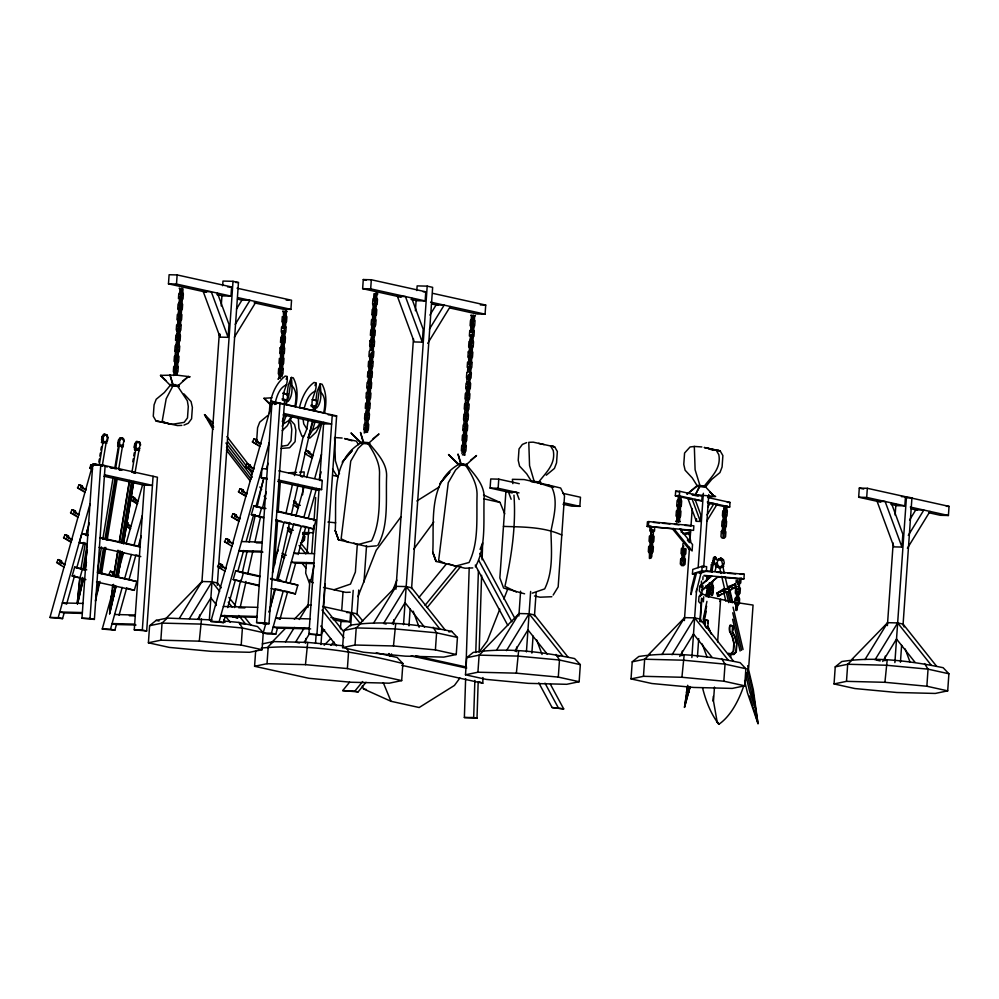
<?xml version="1.0" encoding="UTF-8"?>
<svg xmlns="http://www.w3.org/2000/svg" width="999" height="999" viewBox="0 0 999 999"><rect width="100%" height="100%" fill="white"/><g stroke="black" fill="none" stroke-linecap="round" stroke-linejoin="round"><path stroke-width="1.5" d="M478.171 681.98L477.01 718.219L464.373 717.519L465.634 678.621M465.984 667.732L469.193 568.156M477.01 718.219L473.676 717.482L474.875 680.381M475.774 652.547L478.409 570.616M479.17 651.161L481.605 575.312M482.105 559.84L482.654 542.807L480.082 549.363M401.723 665.322L482.779 683.266L482.967 677.534M269.43 413.424C269.38 399.65 274.026 384.84 285.165 376.061L287.05 376.486C288.898 384.84 281.081 392.52 283.704 400.462L284.852 400.711L284.103 404.058L270.667 401.086L275.349 402.122M298.339 418.306L298.913 428.346L301.885 436.188L303.771 436.613L306.868 428.971L308.154 419.955M312.924 410.427L313.674 407.093L312.525 406.843C309.902 398.901 317.719 391.221 315.871 382.854L313.986 382.442C305.981 388.486 301.748 397.952 299.488 407.467L324.5 412.999C326.536 403.459 326.773 393.107 322.115 384.24L320.229 383.828L317.12 391.458L315.846 400.474M308.853 527.609L307.068 553.359M505.906 491.583L499.862 577.946L503.583 588.036L524.587 593.793M553.159 595.054L558.166 586.888L564.522 495.916L560.651 488.012L540.971 483.291M101.111 465.559L105.132 465.659L94.381 619.405L81.98 618.244L92.732 464.498L100.774 464.697L157.43 477.235L146.678 630.981L134.278 629.82L144.393 485.214L103.946 476.223M94.381 619.405L90.022 618.443L100.774 464.697M146.678 630.981L142.32 630.019L153.072 476.273M206.293 292.22L168.469 283.853L169.106 274.737L177.135 274.937L231.618 286.988L230.981 296.104L222.939 295.904L216.883 294.568M223.963 621.028L238.911 622.439L257.505 626.548L263.261 632.617L262.063 649.7L249.625 652.285L211.176 651.336L169.256 647.402L148.401 642.782L149.6 625.699L156.156 620.379L167.245 618.081L212 619.904M230.981 296.104L176.498 284.053L177.135 274.937M174.425 356.243L174.076 361.276L175.262 362.787L177.235 362.937L178.634 361.501L178.983 356.468L177.785 354.97L175.824 354.807M175.537 340.409L175.886 335.377L177.285 333.941L179.246 334.103L180.444 335.602L180.095 340.634L178.696 342.07L177.273 342.033M177.347 314.51L176.985 319.543L178.184 321.041L180.157 321.203L181.556 319.755L181.905 314.735L180.707 313.224L178.746 313.074M178.446 298.676L178.796 293.644L180.207 292.207L182.168 292.357L183.366 293.868L183.017 298.888L181.606 300.337L180.195 300.299M173.751 375.537L174.825 370.442L176.598 370.641L177.023 374.787M179.857 288.286L180.107 294.942M174.925 371.391L175.212 367.295M175.649 360.951L175.936 356.868M176.386 350.512L176.673 346.428M177.26 338.037L177.397 336.001M177.847 329.645L177.984 327.61M178.571 319.218L179.62 314.348M179.445 306.743L179.583 304.695M180.032 298.351L180.17 296.303M175.349 375.1L175.974 371.665L174.975 371.64M176.061 366.246L176.711 361.226L175.699 361.201M177.522 345.379L178.159 340.359L177.16 340.334M180.444 303.646L181.081 298.626L180.082 298.601M181.169 293.207L181.818 288.187M181.781 294.193L181.493 298.276L180.145 299.051M177.934 361.838L177.585 366.858L176.773 368.181L175 367.982L174.75 361.326L175.549 360.015L177.335 360.202M179.033 345.991L179.395 340.971L178.784 339.335L177.01 339.148L175.849 345.492L176.461 347.115L178.234 347.315M179.77 335.564L180.12 330.532L179.52 328.908L177.747 328.708L176.586 335.052L177.185 336.688L178.958 336.875M180.844 320.105L180.494 325.125L179.695 326.448L177.922 326.248L177.672 319.593L178.471 318.281L180.245 318.469M181.231 314.697L181.581 309.665L180.981 308.042L179.208 307.842L178.047 314.185L178.646 315.809L180.419 316.009M181.955 304.258L182.305 299.225L181.706 297.602L179.932 297.402L178.771 303.746L179.37 305.382L181.156 305.569M182.692 293.818L183.042 288.798M148.401 642.782L160.851 640.197L162.038 623.114L167.245 618.081M199.3 619.63L199.625 614.972M201.898 582.355L219.28 333.878M221.229 305.919L221.99 295.055M222.652 285.726L222.977 281.069L233.017 281.318L238.461 282.53L217.282 585.364M217.42 293.107L228.996 324.438L228.097 337.325L220.055 337.125L220.255 334.265M160.851 640.197L199.288 641.158L201.523 618.93M209.34 619.88L233.017 281.318M215.871 605.556L216.096 602.447M262.063 649.7L241.209 645.092L242.407 628.009L238.911 622.439M256.78 439.135L257.58 427.747L259.703 422.177L267.857 415.422M267.245 479.12L261.288 477.797L261.925 468.693L267.345 468.831M284.328 404.32L268.993 623.738L256.593 622.577L271.94 403.159L279.97 403.359L336.626 415.884L321.291 635.314L308.891 634.153L319.018 489.423M376.311 652.834L397.127 657.442L402.884 663.511L401.685 680.594L389.248 683.191L350.799 682.23L308.878 678.296L254.583 666.283L255.669 650.749M279.395 358.291L279.033 363.311L280.232 364.822L282.205 364.972L283.604 363.536L283.953 358.504L282.754 357.005L280.794 356.843M280.494 342.445L280.844 337.412L282.255 335.976L284.216 336.139L285.414 337.637L285.065 342.669L283.654 344.106L282.242 344.068M282.305 316.546L281.955 321.578L283.154 323.077L285.115 323.239L286.526 321.79L286.875 316.77L285.677 315.259L283.716 315.11M278.634 378.821L279.795 372.477L281.568 372.677L281.993 376.823M283.366 311.188L283.616 317.844M279.895 373.426L280.182 369.343M280.619 362.987L280.906 358.903M281.356 352.547L281.631 348.464M282.08 342.12L282.367 338.037M283.541 321.253L283.679 319.205M280.22 378.496L280.944 373.701L279.932 373.676M281.031 368.281L281.668 363.261M282.492 347.415L283.129 342.395L282.13 342.37M284.59 315.896L285.314 311.089M285.289 317.095L285.002 321.178L283.654 321.953M268.993 623.738L264.635 622.777L279.97 403.359M282.892 363.873L282.542 368.893L281.743 370.217L279.97 370.017L279.72 363.361L280.519 362.05L282.292 362.237M283.629 353.434L283.279 358.466L282.467 359.777L280.694 359.59L280.444 352.934L281.256 351.611L283.029 351.81M284.003 348.027L284.353 343.007L283.753 341.371L281.98 341.183L280.819 347.527L281.418 349.151L283.204 349.35M284.74 337.6L285.09 332.567L284.49 330.944L282.705 330.744L281.556 337.088L282.155 338.723L283.928 338.911M285.814 322.14L285.464 327.16L284.653 328.484L282.879 328.284L282.63 321.628L283.441 320.317L285.214 320.504M286.189 316.733L285.939 310.077M254.121 302.797L282.867 309.166L290.909 309.365L291.546 300.249L237.063 288.199M254.583 666.283L267.02 663.698L268.219 646.615L273.426 641.57L307.704 642.419L343.594 645.791M274.463 565.209L277.622 520.117M278.159 512.35L280.344 481.256M302.61 494.755L303.246 485.626M303.883 476.498L304.208 471.928L299.625 472.19M306.431 562.487L305.682 573.126L309.415 583.216M305.469 643.131L305.794 638.486M307.967 607.492L309.915 579.595M311.763 553.246L313.711 525.349M314.036 520.704L315.659 497.452M313.836 528.221L313.524 532.779L302.909 532.504M267.02 663.698L305.469 664.647L307.704 642.419M319.668 480.082L323.701 422.352M319.006 489.51L321.616 489.572L322.252 480.469L278.808 470.854M315.522 643.381L316.059 635.639M321.291 635.314L316.933 634.353L332.267 414.922L328.259 414.822M320.966 644.592L322.165 627.547M323.564 607.392L325.199 584.153M401.099 297.178L362.637 288.661L363.274 279.558L371.316 279.757L425.786 291.808L425.149 300.924L417.12 300.724L411.064 299.375M340.447 628.833L340.984 621.091M341.745 610.239L343.044 591.645M342.582 647.602L343.781 630.519L350.324 625.199C383.529 620.029 418.868 624.625 451.685 631.368L457.43 637.437L456.243 654.52L443.793 657.105L405.357 656.156L363.436 652.222L342.582 647.602L355.02 645.017L393.469 645.966L435.389 649.899L456.243 654.52M425.149 300.924L370.679 288.861L371.316 279.757M333.117 619.592L341.958 621.553L349.987 621.753L350.624 612.637L322.627 606.443M364.185 424.225L363.836 429.258L365.022 430.756L366.995 430.919L368.394 429.47L368.743 424.45L367.545 422.939L365.584 422.789M365.297 408.391L365.646 403.359L367.045 401.923L369.006 402.073L370.204 403.584L369.855 408.603L368.456 410.052L367.033 410.015M367.108 382.492L366.745 387.525L367.944 389.023L369.917 389.185L371.316 387.737L371.665 382.717L370.467 381.206L368.506 381.056M367.482 377.085L367.832 372.053L369.23 370.617M369.293 351.186L368.943 356.218L370.13 357.717L372.103 357.879L373.501 356.431L373.851 351.411L372.652 349.9L370.691 349.75M370.404 335.352L370.754 330.319L372.152 328.883L374.113 329.033L375.312 330.544L374.962 335.564L373.564 337.013L372.14 336.975M372.215 309.453L371.853 314.485L373.052 315.984L375.025 316.146L376.423 314.697L376.773 309.678L375.574 308.167L373.614 308.017M401.685 680.594L347.39 668.581L348.589 651.498L346.491 648.164M350.699 625.986L353.196 590.347M364.248 433.079L364.51 429.308L365.309 427.997L367.095 428.184M369.992 350.861L370.342 345.829L372.152 344.543L373.526 346.341L373.176 351.373M373.988 293.669L373.638 298.689L374.238 300.324L376.024 300.512M357.292 544.655L355.382 572.015L350.499 584.078L333.991 589.76M365.409 428.933L366.471 424.063M366.146 418.494L366.433 414.41M366.87 408.067L367.157 403.983M367.744 395.579L368.256 398.451M368.331 387.187L369.38 382.317M369.205 374.712L369.343 372.677M369.792 366.321L370.08 362.237M370.517 355.894L370.666 353.846M371.253 345.454L371.541 341.371M372.127 332.979L372.265 330.944M372.714 324.588L372.852 322.552M373.439 314.148L373.726 310.065M374.313 301.673L375.224 298.851M365.834 432.642L366.471 429.208L365.459 429.183M371.578 350.537L372.302 345.729L371.303 345.704M365.971 432.18L366.109 430.144M366.695 421.753L366.833 419.705M367.282 413.361L367.57 409.278M368.156 400.886L368.294 398.838M368.743 392.482L369.031 388.399M369.468 382.055L369.755 377.972M370.204 371.616L370.342 369.58M370.929 361.188L371.216 357.105M371.803 348.713L371.94 346.665M372.39 340.322L372.677 336.238M373.264 327.847L373.401 325.799M373.851 319.455L374.138 315.359M374.725 306.968L374.862 304.932M375.312 298.576L375.599 294.493M372.265 351.735L371.99 355.819L370.629 356.593M367.52 432.33L367.694 429.82M368.793 413.973L369.155 408.941L368.544 407.317L366.77 407.117L365.609 413.461L366.221 415.097L367.994 415.284M369.88 398.514L369.53 403.534L368.718 404.857L366.945 404.657L366.695 398.002L367.507 396.69L369.28 396.878M370.604 388.074L370.254 393.107L369.455 394.418L367.682 394.23L367.432 387.575L368.231 386.251L370.005 386.451M370.991 382.667L371.341 377.647L370.741 376.011L368.968 375.824L367.807 382.167L368.406 383.791L370.179 383.991M371.715 372.24L372.065 367.207L371.466 365.584L369.692 365.384L368.531 371.728L369.131 373.364L370.916 373.551M372.802 356.78L372.452 361.8L371.64 363.124L369.867 362.924L369.618 356.268L370.417 354.957L372.202 355.144M373.901 340.934L374.263 335.901L373.651 334.278L371.878 334.078L370.716 340.422L371.328 342.058L373.102 342.257M375.711 315.035L375.362 320.067L374.563 321.378L372.789 321.191L372.54 314.535L373.339 313.211L375.112 313.411M376.823 299.2L376.573 292.545M355.02 645.017L356.218 627.934L361.426 622.889M357.018 614.797L358.753 589.997M363.986 582.08L366.546 545.591M393.469 624.45L393.806 619.792M395.929 589.26L413.461 338.686M415.409 310.739L416.171 299.862M416.82 290.547L417.145 285.889L427.197 286.139L432.642 287.35L411.576 588.636M393.469 645.966L395.704 623.738M422.277 342.145L405.432 296.553L397.402 296.353L414.235 341.945L422.277 342.145L423.176 329.258L411.6 297.914M403.521 624.7L427.197 286.139M408.966 625.898L410.164 608.816M435.389 649.899L436.588 632.817L433.091 627.247M461.351 450.836L461.7 445.804L463.099 444.368L465.059 444.518L466.258 446.029L465.909 451.048L464.51 452.497L463.086 452.46M463.161 424.937L462.812 429.97L463.998 431.468L465.971 431.63L467.37 430.182L467.719 425.162L466.521 423.651L464.56 423.501M464.26 409.103L464.622 404.071L466.021 402.634L467.982 402.784L469.18 404.295L468.831 409.315L467.432 410.751L466.009 410.726M466.071 383.204L465.721 388.224L466.92 389.735L468.881 389.885L470.292 388.449L470.641 383.416L469.443 381.918L467.482 381.755M467.182 367.357L467.532 362.337L468.931 360.889L470.904 361.051L472.102 362.55L471.74 367.582L470.342 369.018L468.918 368.981M468.993 341.471L468.643 346.491L469.842 348.002L471.803 348.151L473.201 346.715L473.551 341.683L472.365 340.184L470.392 340.022M469.368 336.064L469.73 331.031L471.128 329.595L473.089 329.745L474.288 331.256L473.938 336.276L472.539 337.724L471.116 337.687M461.85 453.396L462.824 449.562L464.61 449.762L464.947 455.157M467.507 372.44L467.857 367.407L469.667 366.121L471.041 367.919L470.691 372.952M471.503 315.247L471.153 320.267L472.527 322.065L474.338 320.779L474.687 315.746M462.924 450.512L463.074 448.464M463.661 440.072L463.948 435.989M464.535 427.597L465.047 430.457M465.122 419.205L465.409 415.122M465.996 406.73L466.133 404.682M466.583 398.339L466.858 394.255M467.307 387.899L468.356 383.029M468.032 377.472L468.181 375.424M468.906 364.997L469.055 362.949M469.642 354.558L470.154 357.417M470.229 346.166L470.517 342.083L471.865 341.308M471.69 325.299L471.965 321.216M463.436 454.445L463.986 450.786L462.974 450.761M464.073 445.367L464.71 440.347L463.711 440.322M465.522 424.5L466.171 419.48L465.159 419.455M466.258 414.061L466.895 409.041L465.896 409.016M466.983 403.633L467.632 398.613L466.62 398.589M467.719 393.194L468.356 388.174L467.357 388.149M468.444 382.767L469.093 377.747L468.081 377.722M469.18 372.327L469.817 367.307L468.818 367.282M470.629 351.461L471.278 346.441L470.267 346.416M472.09 330.594L472.739 325.574L471.728 325.549M472.827 320.155L473.464 315.135L472.777 315.185M469.792 373.314L469.505 377.397L468.144 378.171M465.584 445.991L465.934 440.959L465.334 439.335L463.561 439.135L462.4 445.479L462.999 447.102L464.772 447.302M466.67 430.519L466.308 435.552L465.509 436.863L463.736 436.675L463.486 430.02L464.285 428.696L466.058 428.896M467.769 414.685L468.119 409.652M469.58 388.786L469.23 393.818L468.431 395.129L466.645 394.942L466.396 388.286L467.207 386.963L468.981 387.162M471.778 357.48L471.416 362.512L470.616 363.823L468.843 363.636L468.593 356.98L469.393 355.656L471.166 355.856M472.502 347.053L472.152 352.073L471.341 353.396L469.567 353.196L469.318 346.541L470.129 345.229L471.903 345.417M472.877 341.646L473.226 336.613L472.627 334.99L470.854 334.79L469.692 341.134L470.304 342.769L472.077 342.957M473.613 331.206L473.963 326.186L473.364 324.55L471.59 324.363L470.429 330.706L471.029 332.33L472.802 332.53M449.8 307.954L477.047 313.986L485.077 314.173L485.714 305.07L432.754 293.344M465.484 674.8L466.683 657.717L473.226 652.397C506.431 647.215 541.77 651.823 574.587 658.566L580.332 664.635L579.145 681.718L566.695 684.303L528.259 683.353L486.338 679.407L465.484 674.8L477.922 672.215L516.371 673.164L558.291 677.097L579.145 681.718M512.212 492.969L490.097 488.074L490.734 478.958L498.763 479.158L519.305 483.703M477.922 672.215L479.12 655.132L484.328 650.087M519.018 492.894L498.126 488.274L498.763 479.158M516.371 651.648L516.695 647.002M518.868 616.008L520.604 591.208M516.371 673.164L518.606 650.936M534.315 481.818L529.557 465.634L528.783 442.332L533.204 442.157L544.118 444.58M526.423 651.897L530.644 591.458M531.868 653.109L533.066 636.063M534.465 615.908L536.101 592.669M558.291 677.097L559.49 660.014L555.993 654.445M563.011 504.208L571.815 506.156L579.845 506.356L580.481 497.24L562.887 493.344M631.031 678.908L632.23 661.825L638.773 656.505C671.977 651.323 707.317 655.931 740.134 662.662L745.878 668.731L744.692 685.814L732.242 688.411L693.806 687.449L651.885 683.516L631.031 678.908L643.468 676.311L681.917 677.272L723.838 681.206L744.692 685.814M647.102 526.398L647.427 521.84L648.726 521.578L693.855 525.811L693.543 530.369L647.102 526.398L672.677 528.808M648.413 526.136L648.726 521.578M650.137 525.724L649.787 530.756L651.098 532.367M651.523 526.236L651.236 530.319L651.96 531.193M650.861 552.584L650.749 557.43L649.65 557.317L650.237 551.585L651.148 551.723M651.298 546.228L651.585 542.145M651.935 547.377L651.648 551.46L650.811 552.197L649.775 551.186L650.574 546.441M652.372 541.021L652.659 536.938L651.947 536.063M643.468 676.311L644.667 659.228L649.874 654.195M654.67 528.583L654.495 531.093L652.971 532.442M690.321 499.063L675.349 495.754L675.674 491.196L679.695 491.296L702.135 496.253L701.81 500.811L694.804 500.049M676.023 516.083L676.373 511.051L677.772 509.615L679.732 509.765L680.931 511.276L680.581 516.308L679.183 517.744L677.759 517.707M678.159 495.254L678.408 501.91L680.182 502.11L681.156 498.276M677.747 513.711L677.884 511.675M678.621 501.236L678.983 506.143M701.81 500.811L679.37 495.854L679.695 491.296M679.67 495.866L680.032 500.911M678.009 521.041L678.296 516.958M678.883 508.566L679.02 506.518M679.47 500.174L679.607 498.126M679.532 521.653L679.882 516.633M680.606 506.193L680.257 511.226L679.445 512.537L677.672 512.35L677.422 505.694L678.234 504.37L680.007 504.57M681.318 532.43L681.53 529.395M682.916 543.581L682.879 549.987L684.44 549.999L684.964 548.439M683.716 545.891L683.104 548.826M683.291 558.603L683.578 554.52M683.915 559.765L683.641 563.848L682.804 564.572L681.768 563.573L682.567 558.816M684.365 553.409L684.652 549.325M686.101 548.888L685.751 553.921L684.24 555.257L682.354 555.182L681.043 553.571L681.393 548.538L683.241 547.14M681.917 655.756L682.242 651.111M684.39 620.566L689.51 547.277M689.834 542.619L690.696 530.219M691.021 525.574L692.22 508.528M681.917 677.272L684.153 655.044M695.441 574.225L692.444 573.975L692.769 569.418L702.172 566.271L706.655 566.658L706.343 571.216L699.612 573.463M695.042 499.313L700.823 514.985L700.374 521.428L696.353 521.328L696.54 518.743M691.857 657.554L696.628 589.36M698.151 567.669L703.346 493.281M692.444 573.975L701.86 570.829L702.172 566.271M700.349 596.54L700.524 594.03M701.435 581.081L701.273 587.474M697.414 657.217L698.713 638.611M699.912 621.565L701.535 598.326M701.748 595.217L702.297 587.474M702.834 579.72L703.046 576.623M703.696 567.32L708.791 494.48M700.311 621.216L701.91 598.389M703.358 601.81L703.708 596.79M704.894 625.736L705.294 619.929L708.316 620.541L707.916 626.236L711.176 634.065M705.594 619.942L705.194 625.636L706.468 628.084M707.816 623.388L708.016 620.541L705.294 619.929M722.776 510.726L722.427 515.759L723.626 517.257L725.586 517.42L726.985 515.971L727.347 510.951L726.148 509.44L724.175 509.29M723.663 507.879L724.088 512.012L725.861 512.212M722.839 532.217L723.201 537.125L724.013 536.226L724.188 531.443M723.426 523.826L723.563 521.778M724.013 515.434L724.3 511.351M723.688 531.143L724.337 526.123L723.326 526.098M725.149 510.277L725.436 506.193M712.986 701.036L713.311 696.378M714.472 687.062L713.486 701.048L717.095 721.503L718.905 724.263A97.29 46.716 -88.6 0 0 743.468 686.663M717.619 641.97L720.604 599.263L719.942 601.535M725.212 531.768L725.561 526.735L724.962 525.112L723.176 524.912L722.027 531.256L722.627 532.892L724.4 533.079M726.285 516.308L725.936 521.328L725.124 522.652L723.351 522.452L723.101 515.796L723.913 514.485L725.686 514.672M726.66 510.901L727.022 505.869M727.022 506.918L729.707 506.98L730.019 502.435L707.579 497.465M723.838 681.206L725.037 664.123L721.54 658.553M729.882 625.374L729.482 631.168L732.03 636.113L733.815 643.356L733.266 651.236L730.956 653.583L727.921 653.508L731.056 653.92L733.553 651.385L734.128 643.306L732.317 635.963L729.782 631.081C727.309 622.102 735.739 624.537 732.504 631.68L735.039 636.563L736.85 643.905L736.275 651.997L733.79 654.532L730.918 654.457L730.719 657.305M732.604 625.973L732.205 631.78L734.764 636.713L736.538 643.955M734.764 600.986L734.939 598.476L736.488 597.127L738.298 597.19L739.647 598.776L739.297 603.808L737.737 605.157M735.664 588.036L735.314 593.069L736.663 594.667L738.473 594.717L740.022 593.369L740.371 588.349L739.035 586.75L737.449 586.613M736.051 582.629L736.226 580.119M735.913 603.958L735.751 610.352L736.875 610.451L737.936 603.746M736.113 601.011L736.875 598.301M736.987 588.523L736.7 592.607L737.861 593.618L738.711 592.882L738.998 588.798M737.574 580.132L737.424 582.18L738.586 583.191M736.563 604.195L735.926 609.178M737.125 605.806L737.037 609.278M737.674 598.089L738.311 593.106L737.187 593.006L736.65 598.751M738.498 586.301L739.035 582.679L737.911 582.579L738.024 583.329M737.974 603.321L738.261 599.238M739.435 582.454L739.722 578.359M741.108 577.909L740.746 582.941L739.198 584.29L737.387 584.228M736.45 645.279L735.988 651.847L733.691 654.183L730.644 654.108M716.882 576.873L743.019 579.133L743.93 578.821L744.255 574.263L705.806 570.953M834.053 683.94L835.239 666.857L841.795 661.538C874.987 656.355 910.339 660.963 943.143 667.707L948.9 673.776L947.701 690.858L935.264 693.443L896.827 692.494L854.894 688.548L834.053 683.94L846.49 681.355L884.927 682.305L926.86 686.238L947.701 690.858M880.781 502.11L858.665 497.215L859.302 488.099L867.332 488.299L905.469 496.74L904.832 505.856L896.79 505.656L890.933 504.358M846.49 681.355L847.689 664.273L852.884 659.228M904.832 505.856L866.695 497.415L867.332 488.299M884.939 660.789L885.264 656.143M887.399 625.599L893.181 543.006M895.129 515.109L895.891 504.258M884.927 682.305L887.174 660.077M901.947 547.065L885.114 501.486L877.072 501.286L893.918 546.878L901.947 547.065L902.846 534.19L891.283 502.847M894.879 662.587L906.468 496.765L901.448 496.64M900.436 662.25L901.622 645.204M903.034 625.049L911.925 497.964L906.468 496.765M926.86 686.238L928.046 669.155L924.55 663.586M928.645 512.699L940.371 515.297L948.413 515.496L949.05 506.381L910.913 497.939M303.671 536.438L303.409 539.66L301.586 541.158M304.195 536.226L303.883 539.922L301.86 541.208M304.47 536.288L304.158 539.984L302.447 541.695M77.235 603.608L79.783 578.209M79.932 577.897L77.248 603.721M81.906 578.196L80.757 589.647L77.572 603.771M95.517 600.324L98.252 581.805M112.612 585.127L109.628 613.823L115.996 586.5M114.598 585.426L113.449 596.878L109.628 613.823L111.314 598.026M706.443 580.906L706.755 577.847L707.866 577.909M709.839 592.619L711.338 594.954L712.437 595.017L713.124 589.447L711.4 584.715L709.327 582.779M286.8 395.604L288.299 385.077L291.408 377.447L293.294 377.859C297.952 386.725 297.714 397.078 295.679 406.618L284.103 404.058M287.213 400L288.536 397.552L291.408 377.447C291.92 385.152 293.569 395.229 288.062 401.423L286.9 401.173L286.476 404.583M314.935 407.367L317.357 403.921L320.229 383.828C320.741 391.521 322.39 401.61 316.883 407.804L315.359 407.467M92.919 466.133L93.294 463.873L99.363 465.034M80.882 569.18L85.327 543.019M86.426 535.689L87.437 529.595M101.898 442.482L101.998 440.01M98.851 462.087L99.351 459.078M99.85 456.068L100.35 453.047M100.849 450.037L101.349 447.028M107.642 437.937L106.93 435.439L103.759 434.802L102.298 436.825L102.373 442.457L101.561 439.597L102.06 436.526L103.746 434.215L106.643 434.827M79.545 584.765L78.784 589.36L79.495 586.313M99.238 465.159L102.984 442.557L102.048 439.672L102.56 436.6L104.233 434.29M104.758 434.952L103.284 436.975L103.372 442.607L102.547 439.747L103.059 436.675L104.733 434.365L107.143 434.902L107.954 437.762L107.455 440.834M82.992 569.393L87.313 543.306M101.811 442.382L104.071 442.145M82.792 577.422L80.757 589.647L83.242 579.02M84.053 569.78L87.338 549.925M85.165 569.88L86.438 562.2M102.31 465.684L106.056 443.094L106.843 443.256L105.507 442.982M106.256 443.131L107.517 437.35L105.931 434.627L104.358 434.977M120.579 437.912L118.906 440.222L118.394 443.281L119.218 446.153L115.584 468.768L116.571 468.918M97.477 571.278L101.511 546.915M102.772 539.298L113.112 477.584M118.431 445.467L117.645 445.966L118.444 446.128L114.698 468.718M118.207 443.044L118.719 446.078L117.907 443.219L118.406 440.147L120.092 437.837L122.989 438.436M123.988 441.558L123.277 439.048L121.091 438.573L119.63 440.584L119.705 446.228L118.893 443.356L119.393 440.297L121.079 437.974L123.476 438.511L124.301 441.383M99.326 573.014L103.397 548.463M104.92 539.26L115.097 477.884M118.157 445.991L120.417 445.766M97.103 593.269L98.876 582.567M100.4 573.401L104.695 547.427M105.969 539.785L116.096 478.658M118.656 469.305L122.402 446.715M101.586 573.763L105.832 547.415M107.13 540.272L117.27 478.359M134.74 446.903L135.252 443.831M113.561 576.411L117.857 550.536M119.368 541.396L129.458 480.494M113.699 576.336L118.019 550.249M119.281 542.582L129.458 481.206M132.78 461.788L133.279 458.778M133.779 455.769L134.278 452.759M134.778 449.088L134.578 449.712M131.93 472.39L135.677 449.8L134.553 446.653L134.99 444.056L136.925 441.521M112.475 590.471L111.463 596.59L112.525 592.032M112.987 587.424L113.499 584.365M139.623 442.669L137.437 442.182L135.976 444.205L136.051 449.837L135.24 446.978L135.739 443.906L137.425 441.595L139.823 442.132L140.647 444.992M137.537 442.282L138.624 441.858L140.197 444.58L138.836 450.424L139.535 450.487L138.199 450.212M115.672 576.623L119.992 550.549M121.266 542.869L131.431 481.493M136.751 449.375L134.49 449.612M115.222 586.188L113.449 596.878L115.934 586.251M116.733 577.022L120.792 552.572M122.303 543.394L132.43 482.28M135.002 472.927L138.936 450.362M117.857 577.11L121.915 552.559M123.451 543.356L133.616 481.98M117.919 577.372L122.215 551.498M123.476 543.881L133.816 481.456M687.649 685.277L684.49 707.379L690.222 686.625M687.974 686.213L684.49 707.379L689.522 687.861M689.622 686.85L688.673 692.619L689.934 686.563M314.061 565.434L310.739 581.53L313.274 582.779M706.755 577.847L706.705 580.819M710.514 571.278L711.538 564.66L714.647 564.26L716.395 566.096L715.509 566.62M705.981 595.217L708.641 584.565L711.4 584.715M714.023 557.817L711.975 571.728M706.118 596.703L708.641 584.565L710.401 587.961L708.516 597.065M714.909 558.191L714.422 556.893L713.461 557.779L712.936 564.035L712.911 560.439M687.724 686.425L686.463 692.494L687.624 687.986M706.618 595.416L707.879 589.348M714.934 571.528L717.781 560.489L715.471 557.567L714.635 558.341L714.048 564.11L714.023 560.501L715.534 556.955L716.483 559.565M703.184 619.467L706.942 601.373M707.879 596.853L710.077 586.301M703.471 621.341L706.618 606.168M708.791 596.878L710.938 588.661L710.401 587.961L712.062 588.061L712.674 585.127M704.045 621.828L706.243 611.276M709.365 596.191L710.938 588.661M712.125 585.089L713.061 580.569M712.437 595.017L713.536 587.487L711.812 582.767M274.812 404.508C276.586 397.015 278.808 388.074 286.576 384.715M234.478 607.579L240.634 580.207M242.345 572.602L247.14 551.323M249.188 542.195L255.357 514.822M257.068 507.23L263.224 479.857M282.43 400.174L282.954 399.113M240.21 607.267L246.029 581.418M247.74 573.826L252.884 551.011M254.932 541.895L260.414 517.569M262.462 508.441L266.233 491.72M285.851 404.445L288.137 394.405L285.751 393.868M272.54 572.902L283.841 522.727M285.889 513.598L292.395 484.715M294.443 475.586L303.346 436.063M311.251 406.556L311.775 405.494M269.38 612.125L274.513 589.323M276.573 580.194L289.573 522.427M291.283 514.822L298.127 484.415M300.187 475.287L312.512 420.554M314.685 410.826L316.958 400.786L314.573 400.237M315.222 409.777L315.734 407.555M77.647 603.558L83.317 579.258M95.405 601.098L100.012 581.368M695.292 573.014L691.458 588.136L691.008 594.58L696.578 572.589L701.061 572.976L696.228 592.032M701.798 585.402L701.448 586.313M702.722 587.462L703.109 585.901M737.362 583.091L737.761 581.518L739.21 581.505C738.935 583.666 740.696 589.947 737.212 589.485M89.873 468.231L90.797 464.922L92.432 465.284L91.508 468.593L89.873 468.231L92.607 469.055M64.236 612.649L62.562 618.618L49.95 617.457L92.732 464.498L95.642 465.134M49.95 617.457L58.204 617.657L89.96 504.133M87.125 544.73L79.445 542.432L81.918 533.616L87.887 534.94M85.902 579.62L72.178 575.998L74.638 567.17L86.751 569.855M66.746 603.683L74.688 575.299M76.773 567.832L83.879 542.432M85.964 534.964L89.311 523.014M79.845 578.284L82.318 569.467L85.34 570.129M116.533 624.213L114.86 630.194L102.248 629.02L112.313 593.031M117.345 575.037L123.639 552.547M126.161 543.543L142.932 483.566M102.248 629.02L110.502 629.233L122.203 587.4M124.713 578.433L131.393 554.532M133.903 545.579L142.258 515.696M119.043 615.259L126.561 588.361M129.071 579.408L135.752 555.506M138.262 546.54L141.184 536.088M96.491 581.967L134.328 590.334L136.801 581.518L97.34 572.19M256.855 617.307L225.2 616.52L223.489 622.614L210.876 621.44L271.94 403.159L276.298 404.12M210.876 621.44L219.131 621.653L269.168 442.782M259.053 585.864L233.217 579.557L235.689 570.729L259.902 576.086M263.586 517.944L251.373 514.647L253.846 505.831L265.946 508.503M227.697 607.579L235.264 580.531M237.787 571.503L243.669 550.461M246.191 541.446L253.758 514.398M255.869 506.88L263.848 478.321M266.383 469.305L268.057 463.286M240.896 581.843L243.369 573.026L260.015 576.71M259.053 516.945L261.513 508.116L264.548 508.791M310.664 628.908L277.497 628.084L275.786 634.178L267.532 633.978L263.174 633.016L265.684 624.038L266.646 624.288L264.26 623.751M269.031 612.087L275.299 589.66M277.809 580.681L293.706 523.876M295.791 516.396L304.158 486.488M306.668 477.522L321.728 423.701M263.174 633.016L271.428 633.216L283.204 591.133M285.726 582.117L301.286 526.498M303.808 517.482L312.212 487.425M314.735 478.409L321.466 454.358M279.995 619.155L287.562 592.095M290.085 583.079L295.554 563.536M298.077 554.52L305.644 527.472M308.167 518.456L316.571 488.386M319.093 479.37L321.203 471.853M271.166 588.536L295.379 593.893L297.839 585.077L270.492 578.433M275.699 520.629L313.524 528.995L315.996 520.179L276.548 510.851M377.834 545.292C389.111 525.474 385.651 497.939 386.625 475.861C386.788 463.074 377.297 453.434 369.767 444.093L360.464 443.219C330.132 461.226 336.788 500.998 335.264 530.681L338.561 539.847L367.557 546.653L376.548 545.816M475.349 566.87C486.625 547.052 483.166 519.517 484.14 497.44C484.303 484.652 474.812 475.012 467.282 465.671L457.979 464.797C427.647 482.804 434.303 522.577 432.779 552.26L436.076 561.426L465.072 568.231L472.777 567.919M286.189 379.258L287.05 376.486M282.317 421.491L284.478 414.56M282.218 426.298L286.388 415.134M315.01 385.626L315.871 382.854M320.891 423.289L316.071 432.142L310.015 437.987L308.129 437.574L313.299 420.941M308.129 437.574L312.5 430.219L315.209 421.516M722.739 566.121L723.476 563.886M357.954 596.615L376.186 550.337L400.836 516.982M392.869 590.209L396.853 580.082M499.812 609.153L487.275 640.971L479.058 652.085M503.808 599.025L507.792 588.911M292.645 415.522L287.25 425.761L282.205 430.644M84.94 492.382L77.547 487.824L79.108 484.802L80.744 485.152L82.467 486.226L82.805 487.762L86.264 489.885L81.169 487.4L80.832 485.864L79.108 484.802M77.959 517.32L70.567 512.762L72.128 509.74L73.764 510.102L75.487 511.163L75.824 512.699L79.283 514.835L74.201 512.337L73.851 510.801L72.128 509.74M70.979 542.257L63.586 537.699L65.147 534.677L66.783 535.039L68.506 536.101L68.856 537.649L72.303 539.772L67.22 537.287L66.883 535.739L65.147 534.677M58.179 559.615L59.903 560.689L60.24 562.225L65.322 564.71L61.876 562.587L61.538 561.051L59.815 559.977L58.179 559.615L56.618 562.637L64.011 567.195M130.357 498.389L131.406 496.366L133.042 496.728L137.4 500.749M110.477 571.191L112.2 572.252L112.537 573.801L114.173 574.163L113.836 572.614L110.477 571.191L108.916 574.213L111.376 575.736M259.815 446.491L252.422 441.933L253.983 438.911L255.619 439.273L257.342 440.334L257.692 441.87L261.139 443.993L256.056 441.508L255.707 439.972L253.983 438.911M252.847 471.428L245.442 466.87L247.003 463.848L248.639 464.21L250.374 465.272L250.712 466.808L254.158 468.943L249.076 466.446L248.739 464.91L247.003 463.848M245.866 496.366L238.474 491.808L240.035 488.786L241.671 489.148L243.394 490.209L243.731 491.758L247.19 493.881L242.095 491.396L241.758 489.847L240.035 488.786M238.886 521.316L231.493 516.745L233.054 513.723L234.69 514.085L236.413 515.159L236.751 516.695L240.21 518.818L235.127 516.333L234.777 514.797L233.054 513.723M231.905 546.253L224.513 541.695L226.074 538.673L227.71 539.035L229.433 540.097L229.782 541.633L233.229 543.768L228.147 541.271L227.809 539.735L226.074 538.673M219.106 563.611L220.829 564.672L221.166 566.208L226.249 568.706L222.802 566.57L222.465 565.034L220.742 563.973L219.106 563.611L217.545 566.633L224.937 571.191M312.113 458.054L304.72 453.496L306.281 450.474L307.917 450.836L309.64 451.898L309.99 453.446L313.436 455.569L308.354 453.084L308.004 451.536L306.281 450.474M276.81 553.259L278.371 550.237M139.423 449.263L139.872 448.439L138.686 448.176L136.189 449.038M699.824 486.488L695.504 494.555L699.899 485.352L695.104 469.742L694.33 446.441L701.847 446.953M236.501 308.978L241.945 300.112L249.975 300.312L235.215 324.375M234.353 337.212L256.144 301.673M179.358 618.381L201.96 581.518L212.013 581.768L217.457 582.979L221.278 587.787M189.41 618.631L212.013 581.768L219.655 591.396M197.927 619.005L210.876 597.877L216.446 604.87M429.907 315.06L436.126 304.92L444.155 305.12L429.395 329.195M427.722 343.344L450.324 306.493M285.539 641.87L294.418 627.397M299.263 619.492L308.142 605.007L311.014 605.082M304.458 627.634L295.579 642.12L299.438 642.969M304.096 642.507L309.765 633.254M373.539 623.189L396.141 586.338L406.181 586.588L411.638 587.787L445.104 629.907M392.095 623.826L405.057 602.684L424.525 627.185M496.441 650.386L519.043 613.536L529.083 613.773L534.54 614.984L568.006 657.105M506.481 650.636L529.083 613.773L562.562 655.906M514.997 651.023L527.959 629.882L547.427 654.382M707.692 507.217L710.027 503.421L714.035 503.521L707.042 514.922M706.63 521.316L717.12 504.208M725.062 515.696L724.337 520.504L724.987 521.453M661.987 654.495L684.59 617.632L694.63 617.882L700.087 619.093L733.553 661.213M672.04 654.745L694.63 617.882L728.109 660.002M679.732 656.443L693.506 633.99L712.05 657.317M909.577 519.992L915.796 509.852L923.838 510.052L908.303 535.389M907.392 548.276L929.994 511.413M865.009 659.527L887.611 622.677L897.651 622.926L903.096 624.125L936.575 666.246M875.049 659.777L897.651 622.926L931.13 665.047M882.754 661.488L896.528 639.023L915.072 662.362M290.971 417.132L288.674 420.579L283.679 423.838M319.792 423.501L317.495 426.96L312.5 430.219M118.644 440.447L120.105 438.424M413.736 549.138L433.816 521.965M459.902 678.034L454.42 685.451L419.168 707.517L390.971 701.286L363.474 688.898L362.287 686.038M106.406 442.42L107.18 441.208L103.496 441.808M366.009 682.267L358.117 691.907L342.719 690.596L349.6 682.18M418.831 597.602L446.391 563.936M342.719 690.596L354.795 691.171L362.674 681.543M425.05 605.344L457.53 565.659M427.185 607.517L460.739 566.533M389.66 656.243L391.571 653.895M342.195 462.162L352.385 450.312L343.244 460.914M439.71 483.741L449.9 471.89L440.759 482.492M179.47 302.635L178.072 304.083L177.722 309.103L178.921 310.614L180.881 310.764L182.28 309.328L182.63 304.295L180.894 302.672M178.134 325.562L179.483 324.787L179.308 329.583L178.546 330.369M176.548 344.38L175.15 345.816L174.8 350.849L175.999 352.347L177.959 352.497L179.358 351.061L179.72 346.041L177.972 344.405M285.739 310.739L284.378 311.513M287.25 311.363L285.851 312.799L284.428 312.762L282.692 311.139M283.092 327.597L284.453 326.823L284.278 331.618L283.504 332.405M281.318 363.698L282.08 362.912L282.267 358.129M277.934 379.158L279.333 377.709M376.361 293.219L375.012 293.993M377.884 293.831L376.473 295.267L375.062 295.242M374.338 297.577L372.939 299.013L372.59 304.046L373.788 305.557L375.749 305.706L377.147 304.27L377.497 299.238L375.761 297.615M373.414 325.299L374.175 324.513L374.35 319.73M368.306 398.339L369.068 397.552L369.243 392.769M165.909 618.568L201.96 581.518M366.308 412.35L364.91 413.798L364.56 418.818L365.759 420.329L367.719 420.479L369.118 419.043L369.48 414.011L367.732 412.387M475.399 315.409L473.988 316.845L472.577 316.82L470.829 315.185M470.192 357.317L470.954 356.531L471.141 351.748M468.206 371.328L466.808 372.764L466.458 377.797L467.644 379.295L469.617 379.458L471.016 378.009L471.366 372.989L469.63 371.366M465.284 413.062L463.886 414.498L463.536 419.53L464.735 421.041L466.695 421.191L468.094 419.755L468.456 414.722L466.708 413.099M271.016 643.156L285.864 627.896M294.355 619.18L308.142 605.007M321.441 633.116L324.625 629.845M324.163 645.267L330.681 638.573M330.694 645.354L333.953 642.007M360.077 623.388L396.141 586.338M482.979 650.574L519.043 613.536M679.033 506.043L679.795 505.257L679.969 500.462M675.636 521.49L677.047 520.054M723.975 526.585L725.024 521.715L724.375 520.891M648.526 654.682L684.59 617.632M851.548 659.727L887.611 622.677M301.011 543.468L304.433 540.034L304.745 536.351L302.997 534.078M713.536 558.279L714.984 556.93L715.459 558.229M118.906 440.234L120.704 438.586M702.784 583.329L710.826 576.348M702.559 584.028L711.738 576.048M701.048 586.538L701.66 585.876M702.309 589.81L718.069 576.598L702.072 590.496M700.549 595.129L699 596.478L698.651 601.498L699.999 603.096M687.112 494.13L696.852 485.839L706.143 486.713M546.266 475.199L554.42 468.444L556.543 462.874L557.342 451.473L554.645 446.853L552.659 446.141M182.517 381.206L188.499 376.411L177.635 386.188L187.337 400.774L188.287 406.506L187.5 417.894L184.166 422.365L171.953 424.35L155.969 420.866L153.272 416.233L154.071 404.845L156.194 399.263L164.348 392.52L169.98 385.676L179.271 386.551M373.002 438.761L378.996 433.966L368.132 443.731C374.101 452.897 380.007 462.987 379.52 474.288C378.871 496.353 381.531 520.566 371.553 540.909L358.054 544.555L353.746 543.119M470.517 460.327L476.511 455.532L465.646 465.309C471.615 474.475 477.522 484.565 477.035 495.866C476.386 517.932 479.045 542.145 469.068 562.487L455.569 566.133L448.389 563.748M687.225 494.08L696.815 486.413L704.47 486.925M721.515 593.906L718.131 596.378L717.369 593.131L724.937 589.223M728.308 586.525L735.451 584.015L736.213 587.25L731.755 589.223L729.07 591.82L725.873 592.27L717.719 596.366L716.945 593.131L724.1 588.561M735.451 584.015L725.361 590.109L716.945 593.131M315.397 391.096C308.379 394.018 306.006 401.773 304.171 408.491L299.5 407.43M416.883 500.961L439.073 487.062M715.634 566.745L716.645 566.158L716.171 564.885L714.685 564.148L711.3 564.597L711.775 565.871M717.207 559.902L720.466 558.229L722.727 559.827M717.632 559.902L720.878 558.229L723.151 559.84M718.056 559.915L721.303 558.229L723.576 559.84L724.263 562.774L723.164 566.121L723.301 564.597L720.154 567.032L717.956 565.784L717.369 563.299M718.331 560.377L721.278 558.853L723.251 560.252M724.525 588.561C721.665 590.571 731.206 588.299 727.672 587.812M727.459 587.924L735.039 584.003L735.539 586.176M532.292 593.156L544.68 588.898C553.434 571.166 551.423 550.424 550.936 531.181C553.733 516.92 558.354 500.961 551.798 487.212L536.026 482.192L540.559 483.179M84.628 489.522L86.001 489.048M259.503 443.631L260.889 443.156M77.647 514.473L79.033 513.998M138.312 500.624L136.925 501.098L133.466 498.976L133.129 497.427L131.406 496.366M252.522 468.581L253.908 468.106M311.8 455.207L313.187 454.732M70.667 539.41L72.053 538.936M131.331 525.561L129.945 526.036L126.498 523.913L130.432 525.699M245.554 493.518L246.928 493.044M63.699 564.348L65.072 563.873M238.574 518.456L239.96 517.981M117.632 576.286L119.006 575.811M231.593 543.406L232.979 542.919M224.625 568.344L225.999 567.869M283.891 554.969L286.388 555.182M276.923 579.919L279.42 580.132M701.51 584.615L699.725 586.038L699.375 591.071L700.724 592.669M744.255 574.263L740.259 574.313M732.117 588.423L735.801 587.25M731.468 588.224L736.213 587.25M719.268 566.945C715.921 568.993 726.71 566.57 722.589 566.196M720.391 567.807L723.526 566.583L723.301 565.659M149.6 625.699L162.038 623.114L200.487 624.075L242.407 628.009L263.261 632.617M651.248 534.752L649.412 536.163L649.063 541.196L650.374 542.794L652.247 542.869L653.758 541.533L654.12 536.5L652.797 534.902M651.298 536.001L650.511 540.759L651.548 541.758M651.111 536.451L651.698 530.719M682.704 533.641L690.559 532.005M651.872 541.296L650.973 541.158L650.374 546.89M685.589 534.365L690.059 533.429M683.291 548.389L682.504 553.134L683.541 554.145M683.865 553.671L682.954 553.521L682.367 559.253M262.325 643.88L273.426 641.57M343.781 630.519L356.218 627.934L394.655 628.883L436.588 632.817L457.43 637.437M261.313 648.051C308.741 643.631 356.855 652.01 402.884 663.511M448.901 631.942L451.685 631.368M466.683 657.717L479.12 655.132L517.557 656.081L559.49 660.014L580.332 664.635M632.23 661.825L644.667 659.228L683.116 660.189L725.037 664.123L745.878 668.731M835.239 666.857L847.689 664.273L886.125 665.222L928.046 669.155L948.9 673.776M187.974 377.21L190.135 376.773L176.211 375.062L160.514 375.399L170.017 385.102L179.308 385.976M270.354 404.77L264.023 398.301L271.94 397.777M281.568 446.266L287.675 445.279L291.009 440.796L291.795 429.408L290.846 423.676L289.111 421.378M183.966 425.112L188.249 423.276L191.583 418.793L192.382 407.405L191.059 401.598L183.903 393.893M526.648 442.607L522.365 444.443L519.03 448.926L518.231 460.314L519.567 466.121L526.71 473.813L531.343 481.168L540.634 482.042M694.33 446.441L690.059 446.978L684.577 453.034L683.778 464.423L685.114 470.229L692.257 477.922L696.89 485.277L706.181 486.151L711.812 479.308L719.967 472.552L722.09 466.97L722.889 455.581L720.192 450.961L718.206 450.249M725.886 601.248L723.763 592.257L726.211 592.032L728.696 602.622M288.961 472.789L296.578 472.352M181.83 425.374L177.41 425.562L166.496 423.139L162.225 421.041L166.184 398.788L172.989 385.751L169.992 374.912L173.064 384.615M280.919 448.464L289.61 447.752L295.092 441.695L295.891 430.307L294.555 424.5L290.472 420.104M350.262 592.207L345.829 592.382L323.514 587.449M551.835 596.728L540.009 597.202L534.49 595.978M464.373 717.519L473.676 717.482M718.543 559.602L719.68 559.065L721.902 561.401L724.15 572.727M716.795 566.183L719.068 567.794L718.269 566.458M723.763 592.257L725.873 592.27M235.589 282.455L238.461 282.53M168.469 283.853L176.498 284.053M362.637 288.661L370.679 288.861M227.597 286.888L231.618 286.988M423.114 291.745L425.786 291.808M374.95 293.531L375.949 293.556L375.224 298.364L375.874 299.325M182.342 289.897L180.369 289.747L179.183 288.236M180.769 295.279L181.768 295.304M286.189 300.125L288.861 300.187M480.357 304.932L485.714 305.07M374.213 303.971L375.224 303.996L374.488 308.803L375.137 309.765M374.275 304.42L375.636 303.646L375.811 298.863M179.345 309.028L180.357 309.053L179.62 313.861L180.27 314.822M179.408 309.478L180.769 308.703L180.944 303.921M373.489 314.41L374.488 314.435L373.763 319.23L374.413 320.192M373.551 314.86L374.9 314.086L375.075 309.303M284.278 318.182L285.277 318.206M471.79 325.999L473.151 325.224L473.326 320.442M283.591 321.503L284.59 321.528L283.504 327.26L284.515 327.285L283.866 326.323M178.621 319.468L179.62 319.493L178.546 325.224L179.545 325.249L178.896 324.288M178.684 319.917L180.032 319.143L180.207 314.36M372.752 324.837L373.763 324.862L373.039 329.67L373.688 330.632M471.84 327.247L473.264 327.285L474.662 325.849L475.012 320.816L473.826 319.318L471.853 319.156L470.454 320.592L470.104 325.624L471.303 327.123M372.864 326.536L374.288 326.573L375.686 325.137L376.036 320.105L374.85 318.606L372.877 318.444L371.478 319.892L371.128 324.912L372.327 326.423M471.004 335.976L472.003 336.001L471.278 340.809L471.928 341.77M471.066 336.438L472.415 335.664L472.589 330.869M282.854 331.93L283.866 331.955L283.129 336.763L283.778 337.724M177.884 329.895L178.896 329.92L178.172 334.727L178.821 335.689M372.028 335.277L373.027 335.302L372.302 340.097L372.952 341.059M282.967 333.641L284.39 333.666L285.789 332.23L286.139 327.197L284.94 325.699L282.979 325.537L281.581 326.985L281.231 332.005L282.417 333.516M372.09 335.726L373.439 334.952L373.626 330.169M177.997 331.606L179.42 331.631L180.819 330.194L181.169 325.162L179.982 323.664L178.009 323.501L176.611 324.95L176.261 329.97L177.46 331.481M470.329 346.865L471.69 346.091L471.316 341.183M282.193 342.819L283.541 342.045L283.716 337.262M177.223 340.784L178.571 340.01L178.759 335.227M371.366 346.154L372.714 345.379L372.889 340.597M371.253 352.822L372.265 352.847M281.393 352.797L282.405 352.822L281.681 357.63L282.317 358.591M176.436 350.761L177.435 350.786L176.711 355.594L177.36 356.556M281.456 353.259L282.817 352.485L282.992 347.689M176.498 351.223L177.847 350.449L178.022 345.654M370.567 356.144L371.578 356.168L370.841 360.964L371.491 361.925M468.881 367.732L470.229 366.958L470.404 362.175M175.762 361.65L177.123 360.876L177.298 356.094M369.842 366.571L370.841 366.596L370.117 371.403L370.766 372.365M369.905 367.033L371.253 366.258L371.428 361.463M369.955 368.281L371.366 368.306L372.777 366.87L373.127 361.838L371.928 360.339L369.967 360.177L368.556 361.626L368.206 366.645L369.405 368.156M468.768 374.4L469.78 374.425M279.995 374.126L281.356 373.351L281.531 368.569M175.037 372.09L176.386 371.316L176.561 366.533M369.106 377.01L370.117 377.035L369.38 381.843L370.03 382.804M369.168 377.46L370.529 376.685L370.704 371.903M280.045 375.374L281.468 375.412L282.867 373.963L283.229 368.943L282.03 367.432L280.057 367.282L278.659 368.718L278.309 373.751L279.508 375.249M175.087 373.339L176.498 373.376L177.909 371.928L178.259 366.908L177.06 365.397L175.1 365.247L173.689 366.683L173.339 371.715L174.538 373.214M369.218 378.708L370.641 378.746L372.04 377.31L372.39 372.277L370.654 370.654M467.42 388.599L468.768 387.837L468.943 383.042M368.381 387.437L369.38 387.462L368.656 392.27L369.305 393.231M368.444 387.899L369.792 387.125L369.967 382.33M170.055 384.54L176.086 384.69M466.683 399.038L468.044 398.264L468.219 393.481M466.733 400.287L468.156 400.324L469.555 398.888L469.905 393.856L468.718 392.345L466.745 392.195L465.347 393.631L464.997 398.663L466.196 400.162M465.959 409.478L467.307 408.703L467.482 403.908M366.92 408.316L367.919 408.341L367.195 413.136L367.844 414.098M366.983 408.766L368.331 407.992L368.519 403.209M466.97 415.996L465.197 415.809L464.585 414.173L464.947 409.153L465.746 407.829L467.52 408.029M332.617 415.796L336.626 415.884M465.222 419.905L466.583 419.13L466.758 414.348M366.196 418.743L367.195 418.768L366.471 423.576L367.12 424.538M366.258 419.193L367.607 418.419L367.782 413.636M464.498 430.344L465.846 429.57L466.034 424.787M365.522 429.632L366.883 428.858L367.058 424.076M463.773 440.771L465.122 439.997L465.297 435.214M463.811 442.02L465.234 442.058L466.633 440.621L466.995 435.589L465.796 434.09L463.823 433.928L462.425 435.377L462.075 440.397L463.274 441.908M463.037 451.211L464.398 450.437L464.572 445.654M462.375 454.795L464.335 454.957M464.085 463.811L458.066 463.661L448.514 454.52L458.017 464.223L467.32 465.097M531.306 481.743L540.596 482.617M534.278 482.38L537.287 482.455M261.288 477.797L266.708 477.934M319.643 480.394L322.252 480.469M906.18 497.827L911.925 497.964M490.097 488.074L498.126 488.274M858.665 497.215L866.695 497.415M692.382 494.48L715.646 496.428L707.729 496.953M675.349 495.754L679.37 495.854M144.393 485.177L152.435 485.377L104.495 474.775M946.365 506.318L949.05 506.381M727.347 502.36L730.019 502.435M678.483 507.28L679.907 507.305L681.306 505.869L681.668 500.836L680.469 499.338L678.496 499.175L677.097 500.624L676.748 505.644L677.946 507.155M724.113 516.133L725.474 515.359L725.649 510.576M677.647 515.996L678.658 516.021L677.921 520.829L678.571 521.79M677.709 516.458L679.07 515.684L679.245 510.901M723.438 527.822L724.862 527.847L726.261 526.411L726.61 521.378L725.411 519.88L723.451 519.717L722.052 521.166L721.703 526.186L722.889 527.697M327.947 522.052L335.689 522.789M503.446 526.411C522.889 527.022 543.931 526.785 561.813 535.039M302.722 533.366L308.791 533.516M302.585 534.228L308.641 534.378M241.533 541.583L262.225 542.095M256.231 542.807L262.15 542.957M261.588 551.211L238.998 550.649L243.356 551.61L262.937 552.097M314.523 553.671L293.831 553.159L296.728 553.796M313.886 562.787L291.296 562.225L295.654 563.186L313.723 563.636M223.376 606.493L257.655 607.342M83.017 603.433L62.325 602.921L66.683 603.896M238.636 607.717L244.88 607.879M346.616 612.537L350.624 612.637M257.018 616.445L220.841 615.546L225.2 616.52M82.38 612.549L59.79 611.987L64.148 612.949L82.218 613.398M309.952 618.905L275.674 618.056L280.032 619.03M114.623 614.497L135.315 615.009M129.333 615.721L135.24 615.871M81.98 618.244L90.022 618.443M256.593 622.577L264.635 622.777M239.797 623.751L245.479 623.888L238.786 615.471M435.402 628.596L439.66 628.708L406.181 586.588L383.591 623.438L386.151 624.013M309.315 628.021L273.139 627.122L277.497 628.084M134.678 624.125L112.088 623.563L116.446 624.525L136.026 625.012M134.278 629.82L142.32 630.019M308.891 634.153L316.933 634.353M556.88 655.756L559.727 655.831M538.811 682.891L552.11 707.542L563.686 708.89L550.437 684.34M563.686 708.89L552.11 707.542M713.086 563.349L711.675 562.812M714.198 563.411L716.545 563.099L717.007 564.373M706.093 585.514L706.53 587.737L708.191 587.837M713.124 589.447L710.364 589.285L711.887 594.992M101.998 442.42L101.311 442.345L102.635 442.632M102.41 465.784L101.773 465.571M701.86 570.829L706.343 571.216M706.43 571.391L712.587 571.915M717.195 572.315L724.887 572.976M727.959 573.251L735.651 573.913M703.958 575.374L743.93 578.821M704.582 575.811L710.726 576.348M653.446 522.415L659.465 522.976M662.474 523.264L669.992 523.963M674.5 524.388L679.02 524.812M685.039 525.374L691.046 525.936M680.207 529.507L690.734 530.494M199.288 641.158L241.209 645.092M305.469 664.647L347.39 668.581M121.291 438.099L122.278 438.249L123.864 440.971L122.502 446.803L123.189 446.878L121.853 446.59M102.51 441.658L102.235 440.422M118.856 445.279L118.581 444.043M119.843 445.429L123.526 444.817L122.253 445.954M106.369 466.77L107.368 466.92M103.933 442.694L105.669 442.994M120.28 446.316L122.003 446.615M136.626 449.925L138.349 450.224M132.917 472.539L134.453 472.802M324.513 412.962L323.726 412.824C324.95 405.981 326.149 397.964 321.029 392.345M110.639 467.632L113.174 468.144M118.918 469.63L121.453 470.129M708.079 448.326L720.192 450.961L704.208 447.477L706.568 448.002M538.661 443.369L554.645 446.853L550.561 445.941L553.259 450.574C555.806 463.948 546.291 472.29 538.998 481.68L541.071 484.403M169.593 423.826L155.969 420.866L157.954 421.578M363.274 279.558L366.308 280.22M430.606 302.123L485.077 314.173M431.643 303.933L437.699 305.269M473.389 320.904L472.739 319.942M472.652 331.343L472.003 330.382M237.937 297.64L290.909 309.365M237.475 299.113L242.008 300.125M471.203 352.21L470.554 351.248M469.867 356.918L470.541 356.88L469.817 361.675L470.467 362.637M181.006 304.383L180.357 303.421M469.006 383.504L468.356 382.542M283.054 348.164L282.405 347.202M468.281 393.943L467.632 392.982M707.604 448.226L712.874 450.262M859.302 488.099L863.698 489.073M467.544 404.383L466.895 403.421M910.276 507.055L948.413 515.496M178.084 346.129L177.435 345.167M281.593 369.031L280.944 368.069M911.038 508.803L916.907 510.102M466.82 414.81L466.171 413.848M367.969 397.952L368.656 397.902L367.932 402.709L368.581 403.671M466.096 425.249L465.447 424.288M464.76 429.957L465.434 429.92L464.71 434.715L465.359 435.676M176.623 366.995L175.974 366.034M282.742 393.194L288.137 394.405M316.958 400.786L312.575 399.787M285.864 399.775L287.475 400.124L283.791 399.3M314.685 406.143L316.296 406.506L315.684 406.368M162.15 375.761L160.514 375.399L165.809 380.469M675.674 491.196L678.671 491.858M692.132 494.83L698.114 496.166M464.635 446.116L463.986 445.154M707.267 502.022L729.707 506.98M177.722 385.052L179.345 385.414M707.729 502.909L712.225 503.908M715.209 504.57L725.686 506.893M725.711 511.026L725.062 510.064M283.691 413.424L331.631 424.038L323.601 423.838L283.154 414.885M678.696 505.631L679.382 505.581L678.658 510.389L679.308 511.351M368.206 442.594L360.552 442.082L350.999 432.942L360.502 442.644L369.805 443.519M465.721 464.173L467.357 464.535M342.133 438.024L334.603 437.525L335.377 460.826L339.485 473.751M534.827 481.93L524.175 479.57L512.4 479.308L512.824 483.641M679.283 514.997L677.497 514.81L676.698 516.121L676.947 522.777M678.458 520.079L680.207 521.715M678.508 521.328L678.621 522.04M724.25 531.893L723.601 530.931M563.711 502.784L579.845 506.356M255.707 439.972L257.342 440.334M308.004 451.536L309.64 451.898M256.056 441.508L257.692 441.87M308.354 453.084L309.99 453.446M252.422 441.933L257.754 444.567M304.72 453.496L306.356 453.858M483.678 498.801L499.999 502.422L504.732 513.861M332.754 475.362L338.274 476.585M248.739 464.91L250.374 465.272M301.036 476.486L302.672 476.848L300.936 475.786M139.336 442.058L136.426 441.446L134.753 443.768L134.241 446.828L135.065 449.7L134.328 447.527M249.076 466.446L250.712 466.808M245.442 466.87L250.774 469.505M278.172 479.957L321.616 489.572M277.685 481.431L317.944 490.334M241.758 489.847L243.394 490.209M298.326 504.745L296.029 503.321L295.692 501.785L294.056 501.423L294.393 502.959L297.852 505.094L300.349 505.307M242.095 491.396L243.731 491.758M294.393 502.959L296.029 503.321M238.474 491.808L246.266 495.966M119.156 469.38L121.329 469.867M133.317 472.515L135.539 473.039M93.794 463.948L99.026 465.109M110.14 467.569L112.75 468.144M119.293 469.592L121.903 470.167M276.648 511.463L315.996 520.179M251.373 514.647L263.486 517.332M275.587 520.004L281.643 521.353M284.665 522.015L290.721 523.364M293.743 524.025L299.8 525.362M302.834 526.036L305.856 526.71M234.777 514.797L236.413 515.159M730.182 625.386L732.904 625.986M235.127 516.333L236.751 516.695M231.493 516.745L239.285 520.916M876.335 660.064L880.181 660.913M80.832 485.864L82.467 486.226M133.129 497.427L134.765 497.789M81.169 487.4L82.805 487.762M133.466 498.976L135.102 499.338M77.547 487.824L82.88 490.459M227.809 539.735L229.433 540.097M228.147 541.271L229.782 541.633M224.513 541.695L228.621 543.568M73.851 510.801L75.487 511.163M126.149 522.377L127.785 522.739L128.134 524.275M74.201 512.337L75.824 512.699M70.567 512.762L75.899 515.397M99.813 537.574L138.574 546.153M220.829 564.672L222.465 565.034M99.713 537.999L139.96 546.915M221.166 566.208L222.802 566.57M270.604 579.045L297.839 585.077M66.883 535.739L68.506 536.101M67.22 537.287L68.856 537.649M63.586 537.699L71.391 541.858M79.445 542.432L85.415 543.756M99.051 547.365L140.797 556.605M233.217 579.557L240.784 581.231M248.351 582.904L258.953 585.252M275.599 588.935L281.643 590.272M284.678 590.946L287.7 591.608M330.831 617.507L349.987 621.753M59.903 560.689L61.538 561.051M112.2 572.252L113.836 572.614M60.24 562.225L61.876 562.587M97.452 572.814L136.801 581.518M72.178 575.998L79.745 577.672M415.609 655.806L466.57 667.082M411.201 655.881L466.658 668.156M219.131 621.653L223.489 622.614M271.428 633.216L275.786 634.178M156.156 620.379L159.016 621.016M58.204 617.657L62.562 618.618M110.502 629.233L114.86 630.194M363.474 688.898L366.433 689.547M354.795 691.171L358.117 691.907M315.06 406.231L310.876 405.282M283.541 400.424L284.852 400.711M312.362 406.805L313.674 407.093M265.622 624.075L261.251 623.076L263.624 623.626M312.125 399.7L313.948 400.112M283.304 393.319L285.127 393.731M282.043 398.913L283.866 399.325M285.677 399.712L286.863 399.987M234.802 617.245L232.417 616.695L237.812 617.919L235.439 617.37M295.679 406.618L294.905 406.443C296.129 399.6 297.327 391.583 292.207 385.964M93.294 463.873L95.679 464.547M253.846 505.831L261.513 508.116M307.13 527.085L313.524 528.995M90.797 464.922L92.72 465.497M235.689 570.729L243.369 573.026M288.973 591.995L295.379 593.893M81.918 533.616L87.775 535.364M136.114 554.969L138.661 555.731M74.638 567.17L82.318 569.467M126.648 588.049L134.328 590.334M547.864 484.815L553.596 487.25M483.504 494.98L499.999 502.422M479.345 681.718L482.779 683.266M702.222 593.818L707.904 596.453L733.316 602.072L753.059 605.069L748.688 667.469A97.29 46.716 -88.6 0 1 745.291 680.993M352.073 440.809L344.493 438.549L356.381 441.133L358.404 444.605M516.321 591.957L504.92 586.351C511.525 556.493 516.171 525.824 513.961 495.192M446.078 564.023L438.648 560.364L448.264 482.679L455.594 470.005L460.989 464.872L457.992 454.033L461.076 463.736M348.564 542.445L341.134 538.786L350.749 461.101L358.079 448.426L363.474 443.294L360.477 432.455L363.561 442.157M310.052 456.143L312.512 457.654M293.968 500.724L295.692 501.785M296.104 506.018L298.564 507.542M293.231 504.907L298.164 507.942M293.369 530.244L290.871 530.032L287.425 527.909M291.358 529.682L289.061 528.271L288.711 526.723M289.123 530.968L291.583 532.479M287.487 530.606L291.184 532.879M282.08 553.209L284.378 554.62M282.143 555.906L284.615 557.43M281.743 556.306L284.216 557.829M279.932 579.795L281.056 580.481M131.481 499.75L137.637 503.546M129.845 499.388L137.238 503.946M219.168 566.995L221.641 568.518M126.061 521.665L127.785 522.739M128.197 526.972L130.657 528.496M125.325 525.849L130.257 528.896M120.817 552.31L123.277 553.833M112.537 573.801L114.848 575.212M58.242 562.999L60.714 564.522M717.107 565.771L718.893 567.032M717.22 566.196L719.642 567.719L721.003 573.476M709.777 491.995L714.01 496.066L704.545 485.789C711.837 476.398 721.353 468.056 718.805 454.682L716.108 450.049M264.023 398.301L270.379 404.395M213.062 423.002L204.533 414.647L213.012 429.383M734.59 603.496L735.926 605.094M716.583 721.49L718.905 724.263A97.29 46.716 -88.6 0 1 702.547 687.849M679.907 529.083L692.544 544.542L692.095 550.973L673.713 528.508L672.414 528.783L689.822 550.062M687.362 540.059L689.298 542.432M210.14 421.59L204.533 414.647L213.724 427.147M300.549 542.769L308.229 552.422M362.824 621.091L357.08 613.873L351.636 612.662L360.239 623.501M388.648 653.583L390.559 655.993M299.076 545.429L305.781 553.871M302.023 563.161L305.856 567.981M323.639 606.468L343.718 631.743M322.015 610.077L344.006 637.762M320.766 626.036L336.526 645.866M228.933 597.414L235.627 605.844M244.231 616.67L250.936 625.099M228.272 602.222L232.093 607.042M224.787 615.372L230.344 622.377M706.53 587.737L707.592 589.123M226.923 436.563L248.751 464.885M227.747 441.783L252.248 473.576M225.949 443.019L252.31 477.222M259.84 486.988L261.713 489.423M226.523 447.327L251.036 479.12M264.223 496.253L266.109 498.688M226.411 450.162L250.137 480.944M332.53 469.006L337.163 476.348M306.868 428.971L303.746 423.913L303.147 419.817M479.782 553.346L515.109 618.843M478.746 560.327L511.875 621.728M544.992 683.129L558.241 707.692M475.274 565.109L507.779 625.362M707.617 626.336L710.177 631.268M383.291 682.692L390.971 701.286M903.096 624.125L904.145 626.972M905.206 649L910.064 662.162M700.374 521.428L691.957 498.638L687.936 498.538L696.353 521.328M700.087 619.093L701.136 621.94M702.197 643.968L707.055 657.117M519.18 499.463L516.545 492.345L508.516 492.145L511.138 499.263M536.65 639.86L542.045 654.482M413.211 611.201L419.143 627.285M228.097 337.325L211.264 291.745L203.222 291.546L220.055 337.125M181.081 292.994L181.418 293.881M223.888 619.542L224.962 622.464M711.9 584.502L712.337 585.689M749.475 696.053L752.834 705.881M389.248 653.546L389.935 655.906M753.321 707.292L758.016 723.651L753.321 689.71L747.664 665.709M734.615 584.003L735.127 586.163M729.657 589.21L732.829 602.709M729.145 590.521L732.005 602.609M733.066 607.155L743.044 649.5M747.664 669.155L752.659 690.334L758.016 723.651L747.427 692.744L744.605 680.744M728.308 588.586L729.07 591.82L727.809 591.82L730.281 602.31M725.174 577.06L727.884 588.586M732.754 612.812L741.583 650.312M746.877 672.802L755.007 707.304L749.712 691.857L745.791 675.212M732.617 619.255L740.097 651.023M719.73 567.032L719.904 567.794L717.632 566.196L716.945 563.261M721.678 576.361L724.725 589.335M717.794 593.131L718.556 596.378M688.723 532.392L690.771 541.333M652.035 535.801L652.21 536.55M175.474 350.899L175.125 355.919L175.724 357.555L177.497 357.742L178.659 351.398L177.285 349.6L175.474 350.899M280.12 347.852L279.77 352.884L280.969 354.383L282.929 354.545L284.328 353.097L284.678 348.077L282.942 346.441L281.518 346.416L280.12 347.852M366.371 392.932L366.021 397.952L367.22 399.463L369.18 399.612L370.579 398.176L370.929 393.144L369.193 391.521L367.769 391.483L366.371 392.932M370.017 340.759L369.667 345.779L370.866 347.29L372.827 347.44L374.225 346.004L374.588 340.971L372.839 339.348L371.416 339.31L370.017 340.759M365.234 418.868L364.885 423.901L365.484 425.524L367.257 425.724L368.419 419.38L367.045 417.582L365.234 418.868M371.803 324.962L371.453 329.995L372.053 331.618L373.826 331.818L374.987 325.474L373.614 323.676L371.803 324.962M373.264 304.096L372.914 309.128L373.514 310.751L375.287 310.951L376.448 304.608L375.075 302.809L373.264 304.096M468.269 351.898L467.919 356.93L469.105 358.429L471.078 358.591L472.477 357.142L472.827 352.123L471.091 350.499L469.667 350.462L468.269 351.898M464.21 419.58L463.861 424.612L464.46 426.236L466.233 426.436L467.395 420.092L466.021 418.294L464.21 419.58M465.671 398.713L465.322 403.746L465.921 405.369L467.694 405.569L468.856 399.225L467.482 397.427L465.671 398.713M467.132 377.847L466.783 382.879L467.382 384.503L469.155 384.702L470.317 378.359L468.943 376.561L467.132 377.847M648.676 546.603L648.326 551.623L649.637 553.234L651.51 553.309L653.034 551.972L653.383 546.94L652.072 545.329L650.524 545.192L648.676 546.603M649.475 552.072L649.437 558.491C653.046 559.078 651.635 552.722 651.548 550.524L649.987 550.511L649.475 552.072M650.199 541.645L650.162 548.051C653.771 548.651 652.372 542.282 652.272 540.084L650.724 540.084L650.199 541.645M650.923 531.206L650.898 537.624C654.507 538.211 653.096 531.855 653.009 529.657L651.448 529.645L650.923 531.206M680.669 558.978L680.319 564.01L681.63 565.609L683.503 565.684L685.027 564.348L685.376 559.328L684.065 557.717L682.517 557.567L680.669 558.978M682.192 554.008L682.155 560.427C685.764 561.013 684.352 554.657 684.265 552.459L682.717 552.447L682.192 554.008M721.315 531.593L720.966 536.625L722.165 538.124L724.125 538.286L725.536 536.85L725.886 531.818L724.138 530.194L722.727 530.157L721.315 531.593M736.638 593.518L736.475 599.924C739.959 600.387 738.199 594.105 738.473 591.932L737.037 591.945L736.638 593.518M436.076 561.426L432.779 552.26L436.076 561.426M338.561 539.847L335.264 530.681L338.561 539.847"/></g></svg>
